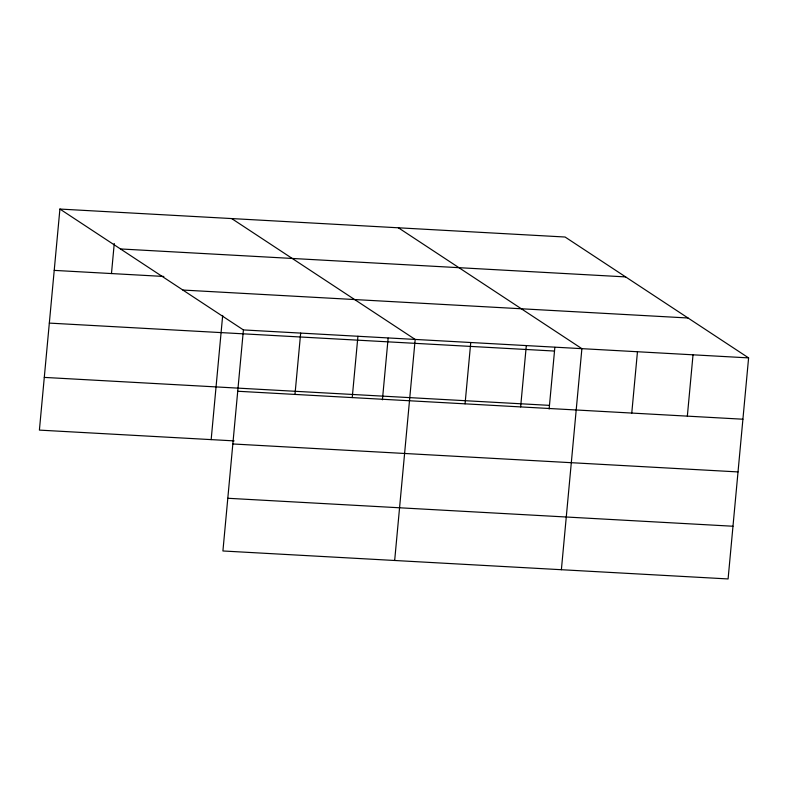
<?xml version="1.0" encoding="UTF-8"?>
<svg xmlns="http://www.w3.org/2000/svg" width="788" height="788" viewBox="0 0 788 788"><rect width="100%" height="100%" fill="white"/><g stroke="black" fill="none" stroke-linecap="round" stroke-linejoin="round"><path stroke-width="1.18" d="M59.908 209.056L243.413 329.926L222.915 550.979L728.092 578.944L748.6 357.89L565.085 237.021L59.908 209.056L39.4 430.11L234.115 440.886M111.472 273.554L114.26 243.492M211.164 439.615L222.679 315.446M294.978 394.424L300.671 333.097M352.236 397.595L357.929 336.269M382.416 399.811L388.139 338.151M394.67 560.485L415.178 339.431L231.672 218.562M465.058 403.84L470.751 342.504M520.632 406.913L526.315 345.587M549.128 409.041L554.85 347.38M561.381 569.714L581.889 348.66L398.383 227.791M631.769 413.07L637.462 351.734M687.343 416.143L693.026 354.807M120.465 248.949L625.652 276.903M54.214 270.382L163.855 276.46M182.855 290.043L688.042 317.997M243.413 329.926L748.6 357.89M49.329 323.1L554.506 351.054M44.286 377.403L549.472 405.367M237.73 391.252L742.907 419.216M232.834 443.969L738.021 471.923M227.801 498.272L732.988 526.236"/></g></svg>
